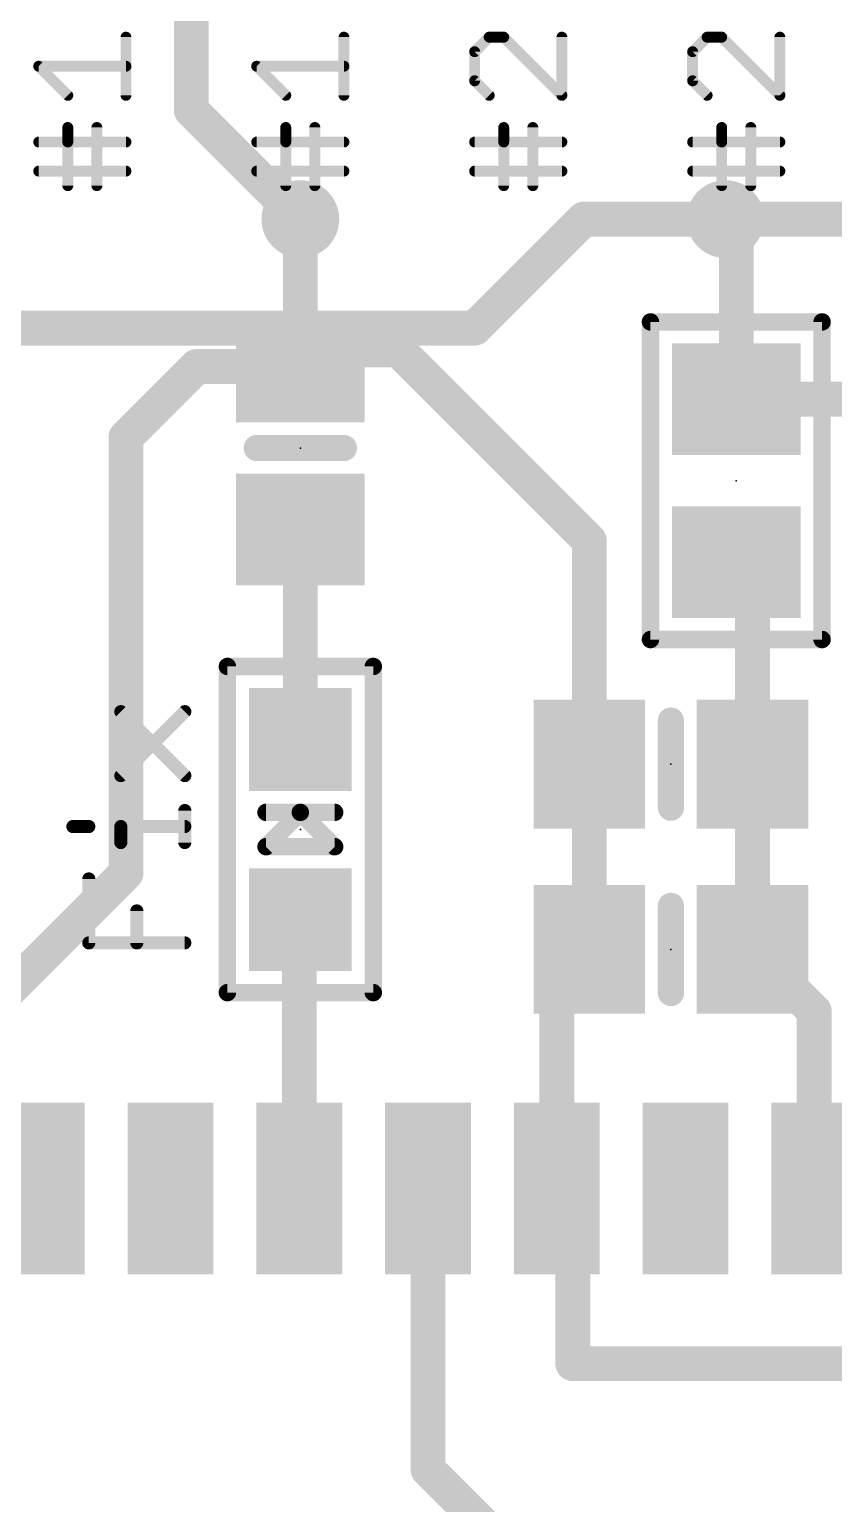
# Model space of a CAD drawing. Extents: x -16.4 to 65.3, y 1 to 69.7.
# Drawn here: x 14.62 to 23.99, y 29.1 to 46.28 of the extents above; entities that cross this region are included whole.
import ezdxf

# ---------------------------------------------------------------- set-up
doc = ezdxf.new("R2010")
doc.units = 0
for name, color, linetype in [('1', 12, 'CONTINUOUS'), ('16', 132, 'CONTINUOUS'), ('18', 110, 'CONTINUOUS'), ('21', 40, 'CONTINUOUS'), ('23', 53, 'CONTINUOUS')]:
    doc.layers.add(name, color=color, linetype=linetype)

# ---------------------------------------------------------------- blocks, each defined once
blk = doc.blocks.new('RECT')
blk.add_solid([(-0.5, -0.5), (0.5, -0.5), (-0.5, 0.5), (0.5, 0.5)])
blk = doc.blocks.new('ROUNDV')
at = {"const_width": 0.5}
blk.add_lwpolyline([(0, -0.25, 1), (0, 0.25, 1), (0, -0.25)], format="xyb", dxfattribs=at)

msp = doc.modelspace()

# ---------------------------------------------------------------- linework, layer by layer
at = {"layer": '1', "const_width": 0.4064}
for points in [[(17.78, 44.069), (17.78, 42.352)], [(22.733, 44.069), (22.86, 43.942)], [(22.86, 43.942), (22.86, 41.971)], [(17.973, 42.545), (17.78, 42.352)], [(18.923, 42.545), (17.973, 42.545)], [(21.148, 40.32), (18.923, 42.545)], [(16.571, 42.352), (15.748, 41.529)], [(17.78, 42.352), (16.571, 42.352)], [(22.86, 41.971), (24.892, 41.971)], [(15.748, 41.529), (15.748, 36.449)], [(17.78, 40.452), (17.78, 38.007)], [(21.148, 37.719), (21.148, 40.32)], [(23.048, 39.883), (22.86, 40.071)], [(23.048, 37.719), (23.048, 39.883)], [(21.148, 35.56), (21.148, 37.719)], [(23.048, 35.56), (23.048, 37.719)], [(15.748, 36.449), (13.335, 34.036)], [(17.768, 35.895), (17.78, 35.907)], [(17.768, 32.773), (17.768, 35.895)], [(20.768, 32.773), (20.768, 35.56)], [(20.768, 35.56), (21.148, 35.56)], [(23.768, 34.84), (23.048, 35.56)], [(23.768, 32.773), (23.768, 34.84)], [(19.268, 29.5), (19.268, 32.773)], [(20.955, 32.773), (20.768, 32.773)], [(20.955, 30.734), (20.955, 32.773)], [(20.955, 30.734), (28.067, 30.734)], [(26.797, 21.971), (19.268, 29.5)]]:
    msp.add_lwpolyline(points, dxfattribs=at)
at = {"layer": '1', "const_width": 0.2032}
for points in [[(17.8816, 44.069, 1), (17.6784, 44.069)], [(22.8048, 44.1408, 1), (22.6612, 43.9972)], [(22.9616, 43.942, 1), (22.7584, 43.942)], [(22.7882, 43.8702, 1), (22.9318, 44.0138)], [(17.973, 42.6466, 1), (17.973, 42.4434)], [(18.0448, 42.4732, 1), (17.9012, 42.6168)], [(18.9948, 42.6168, 1), (18.8512, 42.4732)], [(18.923, 42.4434, 1), (18.923, 42.6466)], [(16.571, 42.4536, 1), (16.571, 42.2504)], [(16.6428, 42.2802, 1), (16.4992, 42.4238)], [(17.6784, 42.352, 1), (17.8816, 42.352)], [(17.7082, 42.4238, 1), (17.8518, 42.2802)], [(17.78, 42.2504, 1), (17.78, 42.4536)], [(22.86, 42.0726, 1), (22.86, 41.8694)], [(22.7584, 41.971, 1), (22.9616, 41.971)], [(15.8496, 41.529, 1), (15.6464, 41.529)], [(15.6762, 41.6008, 1), (15.8198, 41.4572)], [(17.8816, 40.452, 1), (17.6784, 40.452)], [(21.2496, 40.32, 1), (21.0464, 40.32)], [(21.0762, 40.2482, 1), (21.2198, 40.3918)], [(22.9318, 40.1428, 1), (22.7882, 39.9992)], [(23.1496, 39.883, 1), (22.9464, 39.883)], [(22.9762, 39.8112, 1), (23.1198, 39.9548)], [(17.6784, 38.007, 1), (17.8816, 38.007)], [(21.2496, 37.719, 1), (21.0464, 37.719)], [(21.0464, 37.719, 1), (21.2496, 37.719)], [(23.1496, 37.719, 1), (22.9464, 37.719)], [(22.9464, 37.719, 1), (23.1496, 37.719)], [(15.8198, 36.3772, 1), (15.6762, 36.5208)], [(15.6464, 36.449, 1), (15.8496, 36.449)], [(17.8696, 35.895, 1), (17.6664, 35.895)], [(17.6962, 35.9668, 1), (17.8398, 35.8232)], [(17.8518, 35.8352, 1), (17.7082, 35.9788)], [(20.8696, 35.56, 1), (20.6664, 35.56)], [(20.768, 35.6616, 1), (20.768, 35.4584)], [(21.148, 35.4584, 1), (21.148, 35.6616)], [(23.1198, 35.6318, 1), (22.9762, 35.4882)], [(21.0464, 35.56, 1), (21.2496, 35.56)], [(22.9464, 35.56, 1), (23.1496, 35.56)], [(23.8696, 34.84, 1), (23.6664, 34.84)], [(23.6962, 34.7682, 1), (23.8398, 34.9118)], [(19.3696, 32.773, 1), (19.1664, 32.773)], [(20.768, 32.8746, 1), (20.768, 32.6714)], [(21.0566, 32.773, 1), (20.8534, 32.773)], [(20.955, 32.6714, 1), (20.955, 32.8746)], [(17.6664, 32.773, 1), (17.8696, 32.773)], [(20.6664, 32.773, 1), (20.8696, 32.773)], [(23.6664, 32.773, 1), (23.8696, 32.773)], [(20.955, 30.8356, 1), (20.955, 30.6324)], [(20.8534, 30.734, 1), (21.0566, 30.734)], [(19.1664, 29.5, 1), (19.3696, 29.5)], [(19.3398, 29.5718, 1), (19.1962, 29.4282)]]:
    msp.add_lwpolyline(points, format="xyb", dxfattribs=at)
at = {"layer": '16', "const_width": 0.4064}
for points in [[(16.51, 46.736), (16.51, 45.339)], [(16.51, 45.339), (17.78, 44.069)], [(19.812, 42.799), (21.082, 44.069)], [(21.082, 44.069), (22.733, 44.069)], [(31.115, 44.069), (22.733, 44.069)], [(6.477, 42.799), (19.812, 42.799)]]:
    msp.add_lwpolyline(points, dxfattribs=at)
at = {"layer": '16', "const_width": 0.2032}
for points in [[(16.5818, 45.4108, 1), (16.4382, 45.2672)], [(16.4084, 45.339, 1), (16.6116, 45.339)], [(17.7082, 43.9972, 1), (17.8518, 44.1408)], [(21.082, 44.1706, 1), (21.082, 43.9674)], [(21.1538, 43.9972, 1), (21.0102, 44.1408)], [(22.733, 44.1706, 1), (22.733, 43.9674)], [(22.733, 43.9674, 1), (22.733, 44.1706)], [(19.7402, 42.8708, 1), (19.8838, 42.7272)], [(19.812, 42.6974, 1), (19.812, 42.9006)]]:
    msp.add_lwpolyline(points, format="xyb", dxfattribs=at)
at = {"layer": '21'}
for points, const_width in [([(15.748, 45.5113), (15.748, 46.1892)], 0.127), ([(18.288, 45.5113), (18.288, 46.1892)], 0.127), ([(19.9806, 46.1892), (19.8111, 46.0197)], 0.127), ([(20.1501, 46.1892), (19.9806, 46.1892)], 0.127), ([(20.828, 45.5113), (20.1501, 46.1892)], 0.127), ([(20.828, 46.1892), (20.828, 45.5113)], 0.127), ([(22.5206, 46.1892), (22.3511, 46.0197)], 0.127), ([(22.6901, 46.1892), (22.5206, 46.1892)], 0.127), ([(23.368, 45.5113), (22.6901, 46.1892)], 0.127), ([(23.368, 46.1892), (23.368, 45.5113)], 0.127), ([(19.8111, 46.0197), (19.8111, 45.6808)], 0.127), ([(22.3511, 46.0197), (22.3511, 45.6808)], 0.127), ([(15.0701, 45.5113), (14.7311, 45.8502)], 0.127), ([(14.7311, 45.8502), (15.748, 45.8502)], 0.127), ([(17.6101, 45.5113), (17.2711, 45.8502)], 0.127), ([(17.2711, 45.8502), (18.288, 45.8502)], 0.127), ([(19.8111, 45.6808), (19.9806, 45.5113)], 0.127), ([(22.3511, 45.6808), (22.5206, 45.5113)], 0.127), ([(15.0701, 44.9672), (15.0701, 45.1367)], 0.127), ([(15.409, 44.4588), (15.409, 45.1367)], 0.127), ([(17.6101, 44.9672), (17.6101, 45.1367)], 0.127), ([(17.949, 44.4588), (17.949, 45.1367)], 0.127), ([(20.1501, 44.9672), (20.1501, 45.1367)], 0.127), ([(20.489, 44.4588), (20.489, 45.1367)], 0.127), ([(22.6901, 44.9672), (22.6901, 45.1367)], 0.127), ([(23.029, 44.4588), (23.029, 45.1367)], 0.127), ([(14.7311, 44.9672), (15.748, 44.9672)], 0.127), ([(15.0701, 44.4588), (15.0701, 44.9672)], 0.127), ([(17.2711, 44.9672), (18.288, 44.9672)], 0.127), ([(17.6101, 44.4588), (17.6101, 44.9672)], 0.127), ([(19.8111, 44.9672), (20.828, 44.9672)], 0.127), ([(20.1501, 44.4588), (20.1501, 44.9672)], 0.127), ([(22.3511, 44.9672), (23.368, 44.9672)], 0.127), ([(22.6901, 44.4588), (22.6901, 44.9672)], 0.127), ([(15.748, 44.6283), (14.7311, 44.6283)], 0.127), ([(18.288, 44.6283), (17.2711, 44.6283)], 0.127), ([(20.828, 44.6283), (19.8111, 44.6283)], 0.127), ([(23.368, 44.6283), (22.3511, 44.6283)], 0.127), ([(21.86, 39.171), (21.86, 42.871)], 0.2032), ([(21.86, 42.871), (23.86, 42.871)], 0.2032), ([(23.86, 42.871), (23.86, 39.171)], 0.2032), ([(18.288, 41.402), (17.272, 41.402)], 0.3048), ([(23.86, 39.171), (21.86, 39.171)], 0.2032), ([(16.93, 35.057), (16.93, 38.857)], 0.2032), ([(16.93, 38.857), (18.63, 38.857)], 0.2032), ([(18.63, 38.857), (18.63, 35.057)], 0.2032), ([(15.6881, 37.5852), (16.4338, 38.3309)], 0.1524), ([(16.4338, 37.5852), (15.6881, 38.3309)], 0.1524), ([(22.098, 37.211), (22.098, 38.227)], 0.3048), ([(16.4338, 36.8056), (16.4338, 37.1784)], 0.1524), ([(17.38, 37.157), (17.78, 37.157)], 0.2032), ([(17.78, 37.157), (17.38, 36.757)], 0.2032), ([(17.78, 37.157), (18.18, 37.157)], 0.2032), ([(18.18, 36.757), (17.78, 37.157)], 0.2032), ([(15.1288, 36.992), (15.3152, 36.992)], 0.1524), ([(15.6881, 36.8056), (15.6881, 36.992)], 0.1524), ([(15.6881, 36.992), (16.4338, 36.992)], 0.1524), ([(17.38, 36.757), (18.18, 36.757)], 0.2032), ([(15.3152, 35.6362), (15.3152, 36.3819)], 0.1524), ([(15.8745, 35.6362), (15.8745, 36.0091)], 0.1524), ([(22.098, 35.052), (22.098, 36.068)], 0.3048), ([(16.4338, 35.6362), (15.3152, 35.6362)], 0.1524), ([(18.63, 35.057), (16.93, 35.057)], 0.2032)]:
    msp.add_lwpolyline(points, dxfattribs=dict(at, const_width=const_width))
for points, const_width in [([(15.7798, 46.1892, 1), (15.7163, 46.1892)], 0.0635), ([(18.3197, 46.1892, 1), (18.2563, 46.1892)], 0.0635), ([(19.9806, 46.2209, 1), (19.9806, 46.1574)], 0.0635), ([(20.0031, 46.1667, 1), (19.9582, 46.2116)], 0.0635), ([(20.1725, 46.2116, 1), (20.1276, 46.1667)], 0.0635), ([(20.1501, 46.1574, 1), (20.1501, 46.2209)], 0.0635), ([(20.8597, 46.1892, 1), (20.7963, 46.1892)], 0.0635), ([(22.5206, 46.2209, 1), (22.5206, 46.1574)], 0.0635), ([(22.5431, 46.1667, 1), (22.4982, 46.2116)], 0.0635), ([(22.7125, 46.2116, 1), (22.6676, 46.1667)], 0.0635), ([(22.6901, 46.1574, 1), (22.6901, 46.2209)], 0.0635), ([(23.3998, 46.1892, 1), (23.3363, 46.1892)], 0.0635), ([(19.8429, 46.0197, 1), (19.7794, 46.0197)], 0.0635), ([(19.7887, 46.0422, 1), (19.8336, 45.9973)], 0.0635), ([(22.3829, 46.0197, 1), (22.3194, 46.0197)], 0.0635), ([(22.3287, 46.0422, 1), (22.3736, 45.9973)], 0.0635), ([(14.7311, 45.882, 1), (14.7311, 45.8185)], 0.0635), ([(14.7536, 45.8727, 1), (14.7087, 45.8278)], 0.0635), ([(15.748, 45.8185, 1), (15.748, 45.882)], 0.0635), ([(17.2711, 45.882, 1), (17.2711, 45.8185)], 0.0635), ([(17.2936, 45.8727, 1), (17.2487, 45.8278)], 0.0635), ([(18.288, 45.8185, 1), (18.288, 45.882)], 0.0635), ([(19.7794, 45.6808, 1), (19.8429, 45.6808)], 0.0635), ([(19.8336, 45.7032, 1), (19.7887, 45.6583)], 0.0635), ([(22.3736, 45.7032, 1), (22.3287, 45.6583)], 0.0635), ([(22.3194, 45.6808, 1), (22.3829, 45.6808)], 0.0635), ([(15.0476, 45.4888, 1), (15.0925, 45.5337)], 0.0635), ([(15.7163, 45.5113, 1), (15.7798, 45.5113)], 0.0635), ([(17.5876, 45.4888, 1), (17.6325, 45.5337)], 0.0635), ([(18.2563, 45.5113, 1), (18.3197, 45.5113)], 0.0635), ([(19.9582, 45.4888, 1), (20.0031, 45.5337)], 0.0635), ([(20.7963, 45.5113, 1), (20.8597, 45.5113)], 0.0635), ([(20.8055, 45.4888, 1), (20.8505, 45.5337)], 0.0635), ([(22.4982, 45.4888, 1), (22.5431, 45.5337)], 0.0635), ([(23.3363, 45.5113, 1), (23.3998, 45.5113)], 0.0635), ([(23.3455, 45.4888, 1), (23.3905, 45.5337)], 0.0635), ([(15.1018, 45.1367, 1), (15.0383, 45.1367)], 0.0635), ([(15.4408, 45.1367, 1), (15.3773, 45.1367)], 0.0635), ([(17.6418, 45.1367, 1), (17.5783, 45.1367)], 0.0635), ([(17.9808, 45.1367, 1), (17.9173, 45.1367)], 0.0635), ([(20.1818, 45.1367, 1), (20.1183, 45.1367)], 0.0635), ([(20.5208, 45.1367, 1), (20.4573, 45.1367)], 0.0635), ([(22.7218, 45.1367, 1), (22.6583, 45.1367)], 0.0635), ([(23.0608, 45.1367, 1), (22.9973, 45.1367)], 0.0635), ([(14.7311, 44.999, 1), (14.7311, 44.9355)], 0.0635), ([(15.1018, 44.9672, 1), (15.0383, 44.9672)], 0.0635), ([(15.0383, 44.9672, 1), (15.1018, 44.9672)], 0.0635), ([(15.748, 44.9355, 1), (15.748, 44.999)], 0.0635), ([(17.2711, 44.999, 1), (17.2711, 44.9355)], 0.0635), ([(17.6418, 44.9672, 1), (17.5783, 44.9672)], 0.0635), ([(17.5783, 44.9672, 1), (17.6418, 44.9672)], 0.0635), ([(18.288, 44.9355, 1), (18.288, 44.999)], 0.0635), ([(19.8111, 44.999, 1), (19.8111, 44.9355)], 0.0635), ([(20.1818, 44.9672, 1), (20.1183, 44.9672)], 0.0635), ([(20.1183, 44.9672, 1), (20.1818, 44.9672)], 0.0635), ([(20.828, 44.9355, 1), (20.828, 44.999)], 0.0635), ([(22.3511, 44.999, 1), (22.3511, 44.9355)], 0.0635), ([(22.7218, 44.9672, 1), (22.6583, 44.9672)], 0.0635), ([(22.6583, 44.9672, 1), (22.7218, 44.9672)], 0.0635), ([(23.368, 44.9355, 1), (23.368, 44.999)], 0.0635), ([(14.7311, 44.66, 1), (14.7311, 44.5965)], 0.0635), ([(15.748, 44.5965, 1), (15.748, 44.66)], 0.0635), ([(17.2711, 44.66, 1), (17.2711, 44.5965)], 0.0635), ([(18.288, 44.5965, 1), (18.288, 44.66)], 0.0635), ([(19.8111, 44.66, 1), (19.8111, 44.5965)], 0.0635), ([(20.828, 44.5965, 1), (20.828, 44.66)], 0.0635), ([(22.3511, 44.66, 1), (22.3511, 44.5965)], 0.0635), ([(23.368, 44.5965, 1), (23.368, 44.66)], 0.0635), ([(15.0383, 44.4588, 1), (15.1018, 44.4588)], 0.0635), ([(15.3773, 44.4588, 1), (15.4408, 44.4588)], 0.0635), ([(17.5783, 44.4588, 1), (17.6418, 44.4588)], 0.0635), ([(17.9173, 44.4588, 1), (17.9808, 44.4588)], 0.0635), ([(20.1183, 44.4588, 1), (20.1818, 44.4588)], 0.0635), ([(20.4573, 44.4588, 1), (20.5208, 44.4588)], 0.0635), ([(22.6583, 44.4588, 1), (22.7218, 44.4588)], 0.0635), ([(22.9973, 44.4588, 1), (23.0608, 44.4588)], 0.0635), ([(21.9108, 42.871, 1), (21.8092, 42.871)], 0.1016), ([(21.86, 42.9218, 1), (21.86, 42.8202)], 0.1016), ([(23.9108, 42.871, 1), (23.8092, 42.871)], 0.1016), ([(23.86, 42.8202, 1), (23.86, 42.9218)], 0.1016), ([(17.272, 41.4782, 1), (17.272, 41.3258)], 0.1524), ([(18.288, 41.3258, 1), (18.288, 41.4782)], 0.1524), ([(21.86, 39.2218, 1), (21.86, 39.1202)], 0.1016), ([(21.8092, 39.171, 1), (21.9108, 39.171)], 0.1016), ([(23.8092, 39.171, 1), (23.9108, 39.171)], 0.1016), ([(23.86, 39.1202, 1), (23.86, 39.2218)], 0.1016), ([(16.9808, 38.857, 1), (16.8792, 38.857)], 0.1016), ([(16.93, 38.9078, 1), (16.93, 38.8062)], 0.1016), ([(18.6808, 38.857, 1), (18.5792, 38.857)], 0.1016), ([(18.63, 38.8062, 1), (18.63, 38.9078)], 0.1016), ([(15.715, 38.3578, 1), (15.6612, 38.304)], 0.0762), ([(16.4607, 38.304, 1), (16.4069, 38.3578)], 0.0762), ([(22.1742, 38.227, 1), (22.0218, 38.227)], 0.1524), ([(15.6612, 37.6121, 1), (15.715, 37.5583)], 0.0762), ([(16.4069, 37.5583, 1), (16.4607, 37.6121)], 0.0762), ([(22.0218, 37.211, 1), (22.1742, 37.211)], 0.1524), ([(16.4719, 37.1784, 1), (16.3957, 37.1784)], 0.0762), ([(17.38, 37.2078, 1), (17.38, 37.1062)], 0.1016), ([(17.78, 37.2078, 1), (17.78, 37.1062)], 0.1016), ([(17.8159, 37.1929, 1), (17.7441, 37.1211)], 0.1016), ([(17.8159, 37.1211, 1), (17.7441, 37.1929)], 0.1016), ([(17.78, 37.1062, 1), (17.78, 37.2078)], 0.1016), ([(18.18, 37.1062, 1), (18.18, 37.2078)], 0.1016), ([(15.1288, 37.0301, 1), (15.1288, 36.9539)], 0.0762), ([(15.3152, 36.9539, 1), (15.3152, 37.0301)], 0.0762), ([(15.7262, 36.992, 1), (15.65, 36.992)], 0.0762), ([(15.6881, 37.0301, 1), (15.6881, 36.9539)], 0.0762), ([(16.4338, 36.9539, 1), (16.4338, 37.0301)], 0.0762), ([(15.65, 36.8056, 1), (15.7262, 36.8056)], 0.0762), ([(16.3957, 36.8056, 1), (16.4719, 36.8056)], 0.0762), ([(17.38, 36.8078, 1), (17.38, 36.7062)], 0.1016), ([(17.3441, 36.7929, 1), (17.4159, 36.7211)], 0.1016), ([(18.1441, 36.7211, 1), (18.2159, 36.7929)], 0.1016), ([(18.18, 36.7062, 1), (18.18, 36.8078)], 0.1016), ([(15.3533, 36.3819, 1), (15.2771, 36.3819)], 0.0762), ([(15.9126, 36.0091, 1), (15.8364, 36.0091)], 0.0762), ([(22.1742, 36.068, 1), (22.0218, 36.068)], 0.1524), ([(15.3152, 35.6743, 1), (15.3152, 35.5981)], 0.0762), ([(15.2771, 35.6362, 1), (15.3533, 35.6362)], 0.0762), ([(15.8364, 35.6362, 1), (15.9126, 35.6362)], 0.0762), ([(16.4338, 35.5981, 1), (16.4338, 35.6743)], 0.0762), ([(16.93, 35.1078, 1), (16.93, 35.0062)], 0.1016), ([(16.8792, 35.057, 1), (16.9808, 35.057)], 0.1016), ([(18.5792, 35.057, 1), (18.6808, 35.057)], 0.1016), ([(18.63, 35.0062, 1), (18.63, 35.1078)], 0.1016), ([(22.0218, 35.052, 1), (22.1742, 35.052)], 0.1524)]:
    msp.add_lwpolyline(points, format="xyb", dxfattribs=dict(at, const_width=const_width))
at = {"layer": '23'}
for p in [(17.78, 41.402), (22.86, 41.021), (22.098, 37.719), (17.78, 36.957), (22.098, 35.56)]:
    msp.add_point(p, dxfattribs=at)

# ---------------------------------------------------------------- block references
at = {"layer": '1', "xscale": 1.3, "yscale": 1.5}
for p, rotation in [((17.78, 42.352), 270), ((22.86, 41.971), 270), ((17.78, 40.452), 270), ((22.86, 40.071), 270), ((21.148, 37.719), 180), ((23.048, 37.719), 180), ((21.148, 35.56), 180), ((23.048, 35.56), 180)]:
    msp.add_blockref('RECT', p, dxfattribs=dict(at, rotation=rotation))
at = {"layer": '1', "xscale": 1.2, "yscale": 1.2}
for p in [(17.78, 38.007), (17.78, 35.907)]:
    msp.add_blockref('RECT', p, dxfattribs=at)
at = {"layer": '1', "xscale": 2, "rotation": 270}
for p in [(14.768, 32.773), (16.268, 32.773), (17.768, 32.773), (19.268, 32.773), (20.768, 32.773), (22.268, 32.773), (23.768, 32.773)]:
    msp.add_blockref('RECT', p, dxfattribs=at)
at = {"layer": '18', "xscale": 0.9064, "yscale": 0.9064}
for p in [(17.78, 44.069), (17.78, 44.069), (22.733, 44.069), (22.733, 44.069)]:
    msp.add_blockref('ROUNDV', p, dxfattribs=at)

doc.saveas('drawing.dxf')
